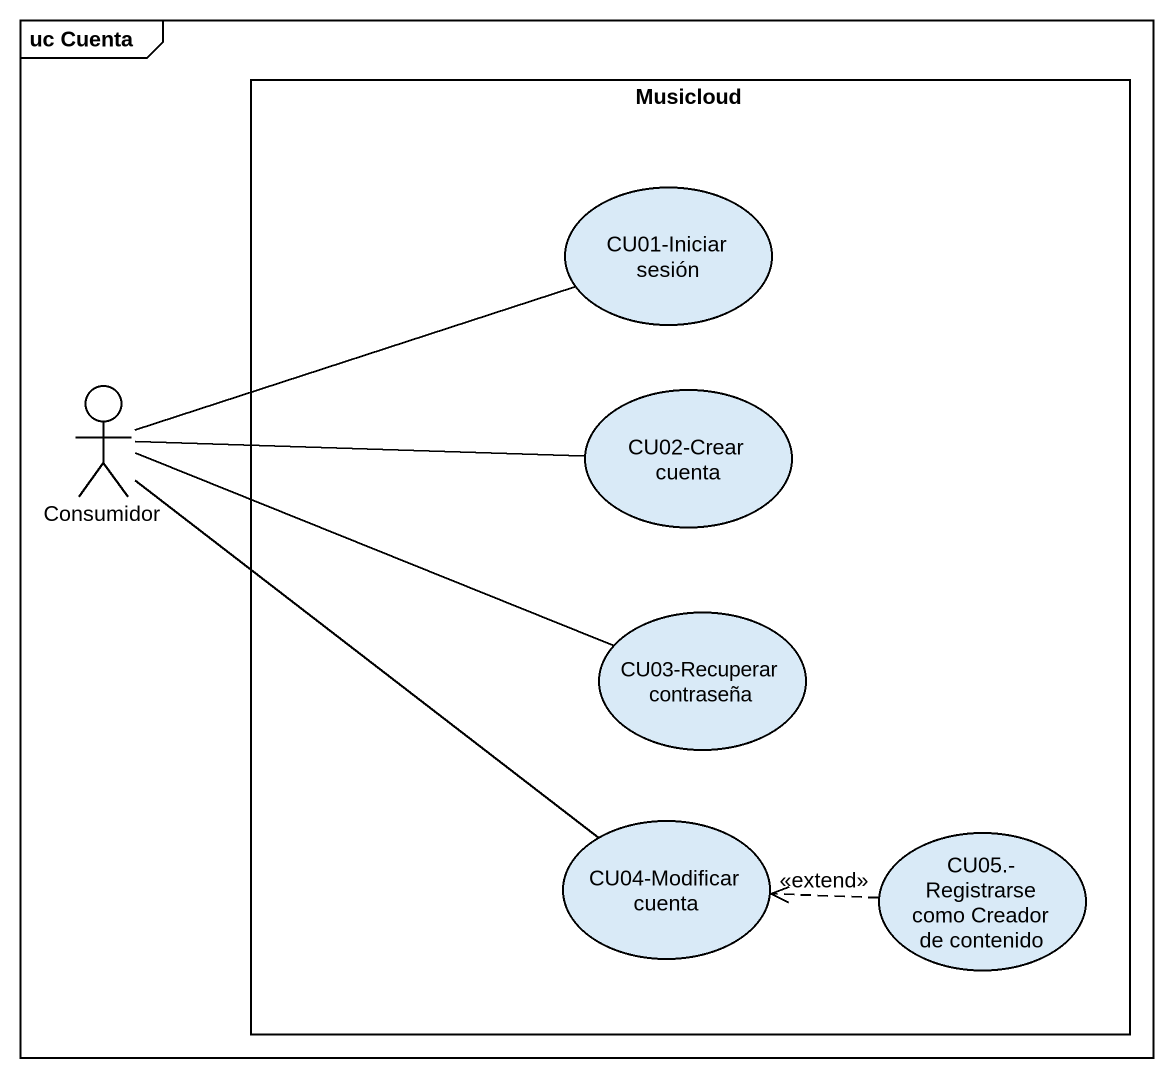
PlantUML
@startuml
mainframe uc Cuenta
rectangle Musicloud {
  usecase "CU01-Iniciar sesión" as CU01_Iniciar_sesión
  usecase "CU02-Crear cuenta" as CU02_Crear_cuenta
  usecase "CU03-Recuperar contraseña" as CU03_Recuperar_contraseña
  usecase "CU04-Modificar cuenta" as CU04_Modificar_cuenta
  usecase "CU05.- Registrarse como Creador de contenido" as CU05_Registrarse_como
}
actor Consumidor
Consumidor -right- CU01_Iniciar_sesión
Consumidor -right- CU02_Crear_cuenta
Consumidor -right- CU03_Recuperar_contraseña
Consumidor -- CU04_Modificar_cuenta
CU05_Registrarse_como .left.> CU04_Modificar_cuenta : <<extend>>
@enduml
